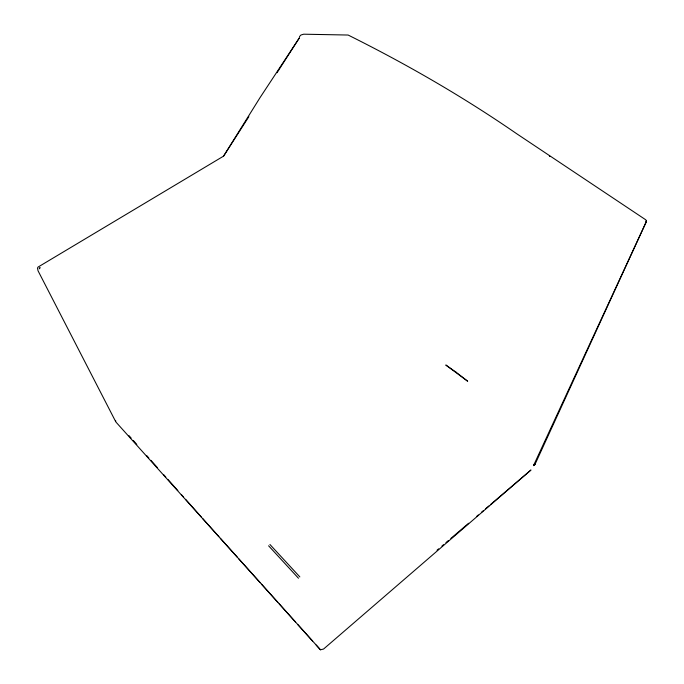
<?xml version="1.0" encoding="UTF-8"?>
<svg xmlns="http://www.w3.org/2000/svg" width="684" height="684" viewBox="0 0 684 684"><rect width="100%" height="100%" fill="white"/><g stroke="black" fill="none" stroke-linecap="round" stroke-linejoin="round"><path stroke-width="1.03" d="M490.488 504.578L530.972 470.002L323.575 649.039L320.463 649.8L115.938 422.054L115.596 420.515M299.472 36.594L300.986 34.995L303.705 34.2L348.122 35.038C406.373 64.022 463.111 96.76 516.779 133.79L645.764 219.812L646.5 221.3L533.511 465.616A3.249 2.693 18.3 0 0 535.239 463.632M534.956 464.479L646.5 221.3L645.363 223.198M533.511 465.616L534.76 463.444M115.553 421.37L38.047 270.804L37.5 268.171L37.988 267.111L223.574 156.132L260.014 97.658L299.472 37.731L277.046 72.718M223.574 156.132L248.873 116.665M437.05 550.218L438.666 548.833M441.907 546.071L443.531 544.686M445.959 542.609L448.388 540.54M450.816 538.462L468.625 523.251M476.722 516.334L478.347 514.949M481.579 512.188L483.203 510.803M485.631 508.725L488.872 505.963M269.941 544.498L299.849 576.911M268.59 545.789L298.481 578.245M218.897 536.709L202.584 518.463M220.316 538.291L237.365 557.272M238.784 558.854L260.091 582.58M261.51 584.162L277.841 602.347M279.269 603.929L295.599 622.124M297.728 624.492L312.648 641.105M316.196 645.055L320.463 649.8M129.019 435.674L131.14 438.068M133.26 440.453L136.8 444.429M146.701 455.578L148.83 457.964M150.95 460.358L157.311 467.514M163.681 474.679L165.802 477.073M167.922 479.458L177.831 490.599M181.363 494.583L183.492 496.969M185.612 499.363L201.173 516.873M646.448 220.658L646.337 221.915L646.448 220.658M39.937 267.76L39.253 268.821L39.988 267.726M456.006 372.173L445.788 365.008L467.676 381.236L456.006 372.173M549.679 156.277L549.397 155.73L549.679 156.277"/></g></svg>
